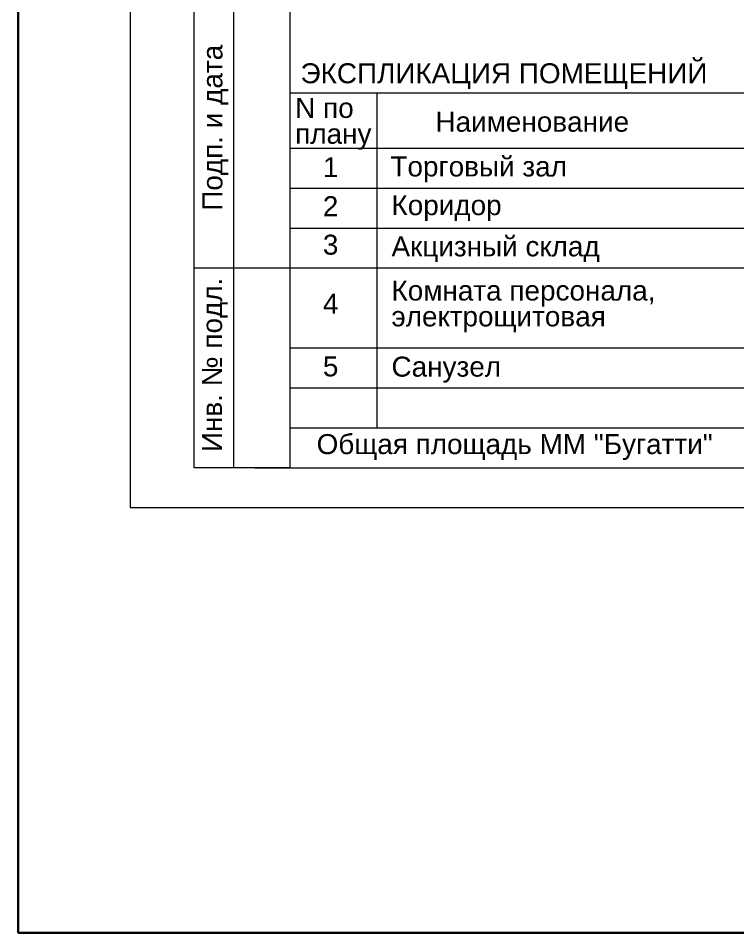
# Model space of a CAD drawing. Header units: metres. Extents: x 34 to 166, y -166 to -111.
# Drawn here: x 133.56 to 142.56, y -166.32 to -154.87 of the extents above; entities that cross this region are included whole.
import ezdxf
from ezdxf.enums import TextEntityAlignment as Align

# ---------------------------------------------------------------- set-up
doc = ezdxf.new("R2010")
doc.units = ezdxf.units.M
doc.header["$MEASUREMENT"] = 0
doc.styles.add('Style-Arial', font='arial.ttf')

# ---------------------------------------------------------------- blocks, each defined once
blk = doc.blocks.new('*U216')
at = {"color": 7, "linetype": 'Continuous', "lineweight": 13}
for p, q in [((-12.487, 20.002), (-12.487, -19.998)), ((-13.187, -19.998), (-13.187, -11.498)), ((-13.687, -17.498), (-12.487, -17.498)), ((-12.926, -19.998), (14.013, -19.998))]:
    blk.add_line(p, q, dxfattribs=at)
at = {"color": 7, "linetype": 'Continuous', "lineweight": 0, "flags": 128}
blk.add_lwpolyline([(14.513, 20.502), (-14.487, 20.502), (-14.487, -20.498), (14.513, -20.498), (14.513, 20.502)], close=True, dxfattribs=at)
at = {"color": 7, "linetype": 'Continuous', "lineweight": 13, "flags": 128}
blk.add_lwpolyline([(-12.487, -19.998), (-13.687, -19.998), (-13.687, -11.498)], dxfattribs=at)
at = {"color": 7, "linetype": 'Continuous', "lineweight": 0, "style": 'Style-Arial'}
for s, p in [('Подп. и дата', (-13.457, -15.743)), ('Инв. № подл.', (-13.462, -18.711))]:
    blk.add_text(s, height=0.25002, rotation=90, dxfattribs=at).set_placement(p, align=Align.MIDDLE_CENTER)

msp = doc.modelspace()

# ---------------------------------------------------------------- linework, layer by layer
at = {"color": 7, "linetype": 'Continuous', "lineweight": 13}
for p, q in [((136.95664554, -155.80026197), (136.95664554, -160.49390948)), ((136.95664554, -155.80026197), (144.95664554, -155.80026197)), ((138.04385142, -155.80026197), (138.04385142, -159.99390948)), ((136.95664554, -156.49390948), (144.95664554, -156.49390948)), ((136.95664554, -159.99390948), (144.95664554, -159.99390948)), ((136.95664554, -160.49390948), (144.95664554, -160.49390948))]:
    msp.add_line(p, q, dxfattribs=at)
at = {"color": 7, "linetype": 'Continuous', "lineweight": 0}
for p, q in [((136.95664554, -156.99390948), (144.95664554, -156.99390948)), ((136.95664554, -157.49390948), (144.95664554, -157.49390948)), ((136.95664554, -157.99390948), (144.95664554, -157.99390948)), ((136.95664554, -158.99390948), (144.95664554, -158.99390948)), ((136.95664554, -159.49390948), (144.95664554, -159.49390948))]:
    msp.add_line(p, q, dxfattribs=at)
at = {"color": 1, "linetype": 'Continuous', "lineweight": 30}
msp.add_3dface([(133.55688673, -115.73901304), (166.25112102, -115.73901304), (166.25112102, -166.31528992), (133.55688673, -166.31528992)], dxfattribs=at)

# ---------------------------------------------------------------- block references
at = {"color": 7, "linetype": 'Continuous', "lineweight": 13}
msp.add_blockref('*U216', (149.4438122, -140.49590205), dxfattribs=at)

# ---------------------------------------------------------------- texts
at = {"color": 7, "lineweight": 13, "style": 'Style-Arial'}
msp.add_text('ЭКСПЛИКАЦИЯ ПОМЕЩЕНИЙ ', height=0.25, dxfattribs=at).set_placement((139.68509611, -155.55669577), align=Align.MIDDLE_CENTER)
at = {"color": 7, "linetype": 'Continuous', "lineweight": 0, "style": 'Style-Arial'}
for s, p in [('Торговый зал', (138.2146905, -156.59832971)), ('Коридор', (138.2283065, -157.08259854)), ('Акцизный склад', (138.2283065, -157.59865155)), ('Санузел', (138.2283065, -159.10407304))]:
    msp.add_text(s, height=0.25, dxfattribs=at).set_placement(p, align=Align.TOP_LEFT)
for s, p in [('1', (137.46652963, -156.6070019)), ('2', (137.46652963, -157.09601159)), ('3', (137.46652963, -157.57714173)), ('4', (137.46652963, -158.31733165)), ('5', (137.46652963, -159.10100577))]:
    msp.add_text(s, height=0.25, dxfattribs=at).set_placement(p, align=Align.TOP_CENTER)
at = {"color": 7, "linetype": 'Continuous', "lineweight": 13, "style": 'Style-Arial'}
msp.add_text('Общая площадь ММ "Бугатти"', height=0.25, dxfattribs=at).set_placement((137.29142115, -160.0738139), align=Align.TOP_LEFT)
at = {"color": 7, "linetype": 'Continuous', "lineweight": 13, "char_height": 0.25, "attachment_point": 4, "style": 'Style-Arial'}
for s, insert, line_spacing_factor in [('N по \\Pплану', (137.02308749, -156.19002719), 0.776524), ('Наименование', (138.77842794, -156.16522531), 0.6)]:
    msp.add_mtext(s, dxfattribs=dict(at, insert=insert, line_spacing_factor=line_spacing_factor))
at = {"color": 7, "linetype": 'Continuous', "lineweight": 0, "insert": (138.2283065, -158.1515655), "char_height": 0.25, "attachment_point": 1, "line_spacing_factor": 0.776524, "style": 'Style-Arial'}
msp.add_mtext('Комната персонала,\\Pэлектрощитовая', dxfattribs=at)

doc.saveas('drawing.dxf')
